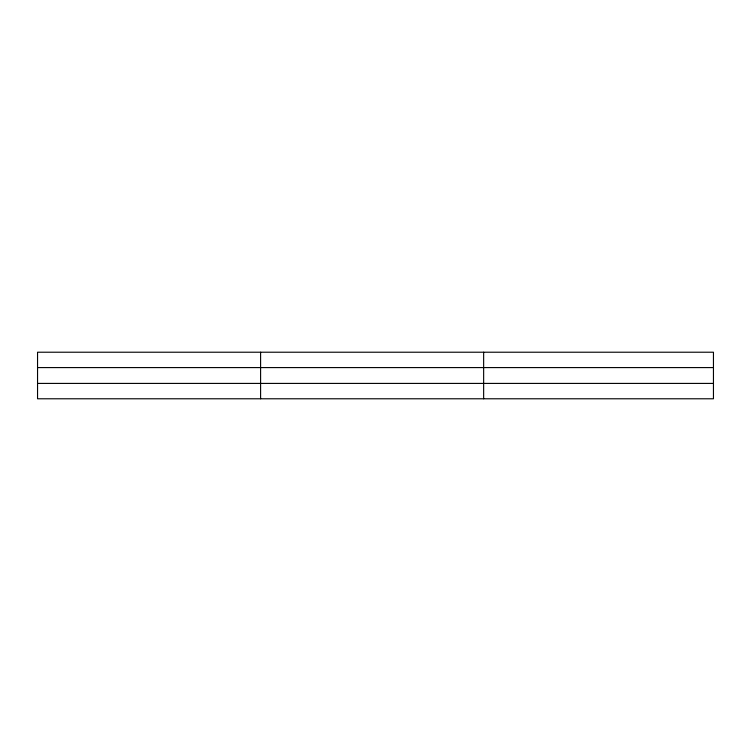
<?xml version="1.0" encoding="UTF-8"?>
<svg xmlns="http://www.w3.org/2000/svg" width="751" height="751" viewBox="0 0 751 751"><rect width="100%" height="100%" fill="white"/><g stroke="black" fill="none" stroke-linecap="round" stroke-linejoin="round"><path stroke-width="1.13" d="M260.597 398.781L260.597 352.219M483.644 398.781L483.644 352.219M713.45 367.586L713.45 352.219L37.55 352.219L37.55 398.781L713.45 398.781L713.45 367.586L37.55 367.586M37.55 383.414L713.45 383.414"/></g></svg>
